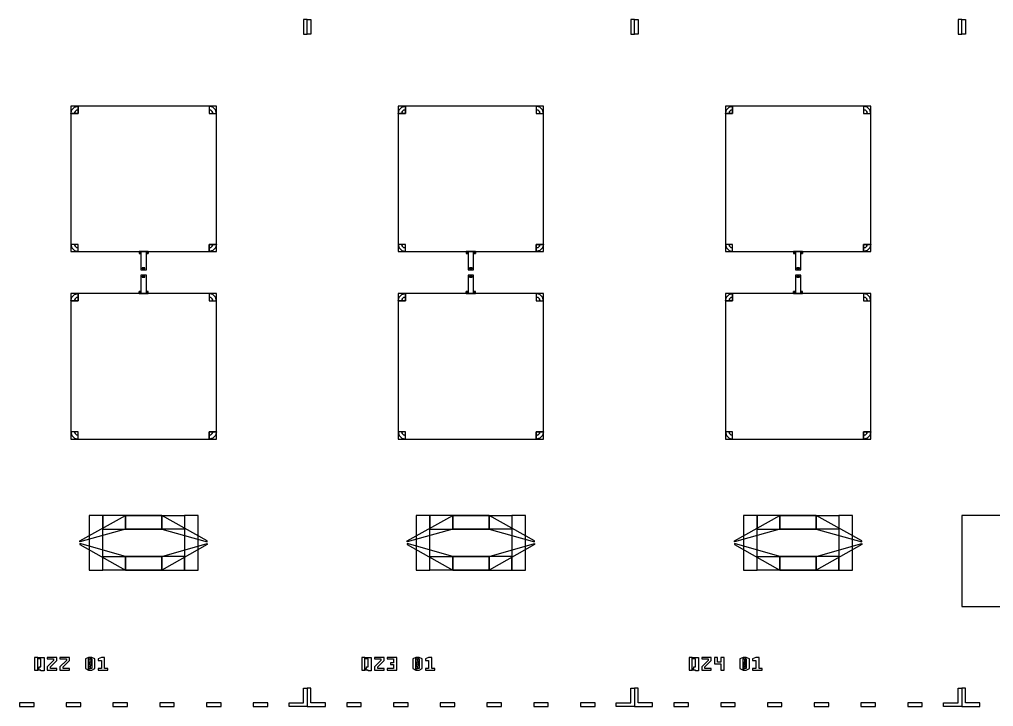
# Model space of a CAD drawing. Extents: x -50899 to 50899, y -48295 to 50898.
# Drawn here: x 10117 to 15475, y -39225 to -35449 of the extents above; entities that cross this region are included whole.
import ezdxf

# ---------------------------------------------------------------- set-up
doc = ezdxf.new("R2010")
doc.units = 0

# ---------------------------------------------------------------- blocks, each defined once
blk = doc.blocks.new('Q21')
for points in [[(2500, 875), (2250, 805), (2250, 809.8), (2500, 950), (2500, 875)], [(2500, 875), (2250, 805), (2250, 809.8), (2500, 950), (2500, 875)], [(2825, 875), (2500, 875), (2500, 950), (2825, 950), (2825, 875)], [(2825, 875), (2500, 875), (2500, 950), (2825, 950), (2825, 875)], [(2900, 950), (2825, 950), (2825, 650), (2900, 650), (2900, 950)], [(2900, 950), (2825, 950), (2825, 650), (2900, 650), (2900, 950)], [(2500, 725), (2250, 795), (2250, 790.2), (2500, 650), (2500, 725)], [(2500, 725), (2250, 795), (2250, 790.2), (2500, 650), (2500, 725)], [(2825, 725), (2500, 725), (2500, 650), (2825, 650), (2825, 725)], [(2825, 725), (2500, 725), (2500, 650), (2825, 650), (2825, 725)]]:
    blk.add_lwpolyline(points)
blk = doc.blocks.new('Q22')
for points in [[(1700, 3595.7), (1700, 3675.7), (1680, 3675.7), (1680, 3595.7), (1700, 3595.7)], [(400, 3200), (400, 2400), (1200, 2400), (1200, 3200), (400, 3200)], [(400, 3200), (400, 3160), (440, 3160), (440, 3200), (400, 3200)], [(400, 3160), (405.4, 3180), (420, 3194.6), (440, 3200), (440, 3180), (430, 3177.3), (422.7, 3170), (420, 3160), (400, 3160)], [(420, 3160), (422.7, 3170), (430, 3177.3), (440, 3180), (440, 3160), (440, 3160), (440, 3160), (440, 3160), (420, 3160)], [(1160, 3200), (1160, 3160), (1200, 3160), (1200, 3200), (1160, 3200)], [(1200, 3160), (1194.6, 3180), (1180, 3194.6), (1160, 3200), (1160, 3180), (1170, 3177.3), (1177.3, 3170), (1180, 3160), (1200, 3160)], [(1180, 3160), (1177.3, 3170), (1170, 3177.3), (1160, 3180), (1160, 3160), (1160, 3160), (1160, 3160), (1160, 3160), (1180, 3160)], [(440, 2400), (440, 2440), (400, 2440), (400, 2400), (440, 2400)], [(400, 2440), (405.4, 2420), (420, 2405.4), (440, 2400), (440, 2420), (430, 2422.7), (422.7, 2430), (420, 2440), (400, 2440)], [(420, 2440), (422.7, 2430), (430, 2422.7), (440, 2420), (440, 2440), (440, 2440), (440, 2440), (440, 2440), (420, 2440)], [(1200, 2400), (1200, 2440), (1160, 2440), (1160, 2400), (1200, 2400)], [(1200, 2440), (1194.6, 2420), (1180, 2405.4), (1160, 2400), (1160, 2420), (1170, 2422.7), (1177.3, 2430), (1180, 2440), (1200, 2440)], [(1180, 2440), (1177.3, 2430), (1170, 2422.7), (1160, 2420), (1160, 2440), (1160, 2440), (1160, 2440), (1160, 2440), (1180, 2440)], [(775, 2400), (775, 2390), (785, 2390), (785, 2400), (775, 2400)], [(785, 2390), (783.7, 2395), (780, 2398.7), (775, 2400), (775, 2395), (777.5, 2394.3), (779.3, 2392.5), (780, 2390), (785, 2390)], [(780, 2390), (779.3, 2392.5), (777.5, 2394.3), (775, 2395), (775, 2390), (775, 2390), (775, 2390), (775, 2390), (780, 2390)], [(785, 2400), (785, 2300), (815, 2300), (815, 2400), (785, 2400)], [(815, 2400), (815, 2390), (825, 2390), (825, 2400), (815, 2400)], [(815, 2390), (816.3, 2395), (820, 2398.7), (825, 2400), (825, 2395), (822.5, 2394.3), (820.7, 2392.5), (820, 2390), (815, 2390)], [(820, 2390), (820.7, 2392.5), (822.5, 2394.3), (825, 2395), (825, 2390), (825, 2390), (825, 2390), (825, 2390), (820, 2390)], [(807.5, 2305), (807.5, 2310), (792.5, 2310), (792.5, 2305), (807.5, 2305)], [(802.5, 2300), (802.5, 2305), (797.5, 2305), (797.5, 2300), (802.5, 2300)], [(785, 2270), (785, 2170), (815, 2170), (815, 2270), (785, 2270)], [(792.5, 2265), (792.5, 2260), (807.5, 2260), (807.5, 2265), (792.5, 2265)], [(797.5, 2270), (797.5, 2265), (802.5, 2265), (802.5, 2270), (797.5, 2270)], [(400, 2170), (400, 1370), (1200, 1370), (1200, 2170), (400, 2170)], [(400, 2170), (400, 2130), (440, 2130), (440, 2170), (400, 2170)], [(400, 2130), (405.4, 2150), (420, 2164.6), (440, 2170), (440, 2150), (430, 2147.3), (422.7, 2140), (420, 2130), (400, 2130)], [(420, 2130), (422.7, 2140), (430, 2147.3), (440, 2150), (440, 2130), (440, 2130), (440, 2130), (440, 2130), (420, 2130)], [(785, 2170), (785, 2180), (775, 2180), (775, 2170), (785, 2170)], [(785, 2180), (783.7, 2175), (780, 2171.3), (775, 2170), (775, 2175), (777.5, 2175.7), (779.3, 2177.5), (780, 2180), (785, 2180)], [(780, 2180), (779.3, 2177.5), (777.5, 2175.7), (775, 2175), (775, 2180), (775, 2180), (775, 2180), (775, 2180), (780, 2180)], [(825, 2170), (825, 2180), (815, 2180), (815, 2170), (825, 2170)], [(815, 2180), (816.3, 2175), (820, 2171.3), (825, 2170), (825, 2175), (822.5, 2175.7), (820.7, 2177.5), (820, 2180), (815, 2180)], [(820, 2180), (820.7, 2177.5), (822.5, 2175.7), (825, 2175), (825, 2180), (825, 2180), (825, 2180), (825, 2180), (820, 2180)], [(1160, 2170), (1160, 2130), (1200, 2130), (1200, 2170), (1160, 2170)], [(1200, 2130), (1194.6, 2150), (1180, 2164.6), (1160, 2170), (1160, 2150), (1170, 2147.3), (1177.3, 2140), (1180, 2130), (1200, 2130)], [(1180, 2130), (1177.3, 2140), (1170, 2147.3), (1160, 2150), (1160, 2130), (1160, 2130), (1160, 2130), (1160, 2130), (1180, 2130)], [(440, 1370), (440, 1410), (400, 1410), (400, 1370), (440, 1370)], [(400, 1410), (405.4, 1390), (420, 1375.4), (440, 1370), (440, 1390), (430, 1392.7), (422.7, 1400), (420, 1410), (400, 1410)], [(420, 1410), (422.7, 1400), (430, 1392.7), (440, 1390), (440, 1410), (440, 1410), (440, 1410), (440, 1410), (420, 1410)], [(1200, 1370), (1200, 1410), (1160, 1410), (1160, 1370), (1200, 1370)], [(1200, 1410), (1194.6, 1390), (1180, 1375.4), (1160, 1370), (1160, 1390), (1170, 1392.7), (1177.3, 1400), (1180, 1410), (1200, 1410)], [(1180, 1410), (1177.3, 1400), (1170, 1392.7), (1160, 1390), (1160, 1410), (1160, 1410), (1160, 1410), (1160, 1410), (1180, 1410)], [(2500, 875), (2250, 805), (2250, 809.8), (2500, 950), (2500, 875)], [(2500, 875), (2250, 805), (2250, 809.8), (2500, 950), (2500, 875)], [(2825, 875), (2500, 875), (2500, 950), (2825, 950), (2825, 875)], [(2825, 875), (2500, 875), (2500, 950), (2825, 950), (2825, 875)], [(2900, 950), (2825, 950), (2825, 650), (2900, 650), (2900, 950)], [(2900, 950), (2825, 950), (2825, 650), (2900, 650), (2900, 950)], [(2500, 725), (2250, 795), (2250, 790.2), (2500, 650), (2500, 725)], [(2500, 725), (2250, 795), (2250, 790.2), (2500, 650), (2500, 725)], [(2825, 725), (2500, 725), (2500, 650), (2825, 650), (2825, 725)], [(2825, 725), (2500, 725), (2500, 650), (2825, 650), (2825, 725)], [(200, 100), (217.5, 100), (217.5, 170), (200, 170), (200, 100)], [(217.5, 108.8), (226.2, 108.8), (226.2, 117.5), (235, 117.5), (235, 161.2), (217.5, 161.2), (217.5, 170), (252.5, 170), (252.5, 95.6), (235, 95.6), (235, 100), (217.5, 100), (217.5, 108.8)], [(270, 100), (322.5, 100), (322.5, 108.8), (287.5, 108.8), (287.5, 117.5), (322.5, 152.5), (322.5, 170), (270, 170), (270, 161.2), (305, 161.2), (305, 152.5), (270, 117.5), (270, 100), (270, 100)], [(340, 100), (392.5, 100), (392.5, 108.8), (357.5, 108.8), (357.5, 117.5), (392.5, 152.5), (392.5, 170), (340, 170), (340, 161.2), (375, 161.2), (375, 152.5), (340, 117.5), (340, 100), (340, 100)], [(1700, -100), (1600, -100), (1600, -80), (1680, -80), (1680, 0), (1700, 0), (1700, -100)], [(117.1, -100), (197.1, -100), (197.1, -80), (117.1, -80), (117.1, -100)], [(374.3, -100), (454.3, -100), (454.3, -80), (374.3, -80), (374.3, -100)], [(631.4, -100), (711.4, -100), (711.4, -80), (631.4, -80), (631.4, -100)], [(888.6, -100), (968.6, -100), (968.6, -80), (888.6, -80), (888.6, -100)], [(1145.7, -100), (1225.7, -100), (1225.7, -80), (1145.7, -80), (1145.7, -100)], [(1402.9, -100), (1482.9, -100), (1482.9, -80), (1402.9, -80), (1402.9, -100)]]:
    blk.add_lwpolyline(points)
blk = doc.blocks.new('Q23')
for points in [[(-100, 3595.7), (-100, 3675.7), (-80, 3675.7), (-80, 3595.7), (-100, 3595.7)], [(1700, 3595.7), (1700, 3675.7), (1680, 3675.7), (1680, 3595.7), (1700, 3595.7)], [(400, 3200), (400, 2400), (1200, 2400), (1200, 3200), (400, 3200)], [(400, 3200), (400, 3160), (440, 3160), (440, 3200), (400, 3200)], [(400, 3160), (405.4, 3180), (420, 3194.6), (440, 3200), (440, 3180), (430, 3177.3), (422.7, 3170), (420, 3160), (400, 3160)], [(420, 3160), (422.7, 3170), (430, 3177.3), (440, 3180), (440, 3160), (440, 3160), (440, 3160), (440, 3160), (420, 3160)], [(1160, 3200), (1160, 3160), (1200, 3160), (1200, 3200), (1160, 3200)], [(1200, 3160), (1194.6, 3180), (1180, 3194.6), (1160, 3200), (1160, 3180), (1170, 3177.3), (1177.3, 3170), (1180, 3160), (1200, 3160)], [(1180, 3160), (1177.3, 3170), (1170, 3177.3), (1160, 3180), (1160, 3160), (1160, 3160), (1160, 3160), (1160, 3160), (1180, 3160)], [(440, 2400), (440, 2440), (400, 2440), (400, 2400), (440, 2400)], [(400, 2440), (405.4, 2420), (420, 2405.4), (440, 2400), (440, 2420), (430, 2422.7), (422.7, 2430), (420, 2440), (400, 2440)], [(420, 2440), (422.7, 2430), (430, 2422.7), (440, 2420), (440, 2440), (440, 2440), (440, 2440), (440, 2440), (420, 2440)], [(1200, 2400), (1200, 2440), (1160, 2440), (1160, 2400), (1200, 2400)], [(1200, 2440), (1194.6, 2420), (1180, 2405.4), (1160, 2400), (1160, 2420), (1170, 2422.7), (1177.3, 2430), (1180, 2440), (1200, 2440)], [(1180, 2440), (1177.3, 2430), (1170, 2422.7), (1160, 2420), (1160, 2440), (1160, 2440), (1160, 2440), (1160, 2440), (1180, 2440)], [(775, 2400), (775, 2390), (785, 2390), (785, 2400), (775, 2400)], [(785, 2390), (783.7, 2395), (780, 2398.7), (775, 2400), (775, 2395), (777.5, 2394.3), (779.3, 2392.5), (780, 2390), (785, 2390)], [(780, 2390), (779.3, 2392.5), (777.5, 2394.3), (775, 2395), (775, 2390), (775, 2390), (775, 2390), (775, 2390), (780, 2390)], [(785, 2400), (785, 2300), (815, 2300), (815, 2400), (785, 2400)], [(815, 2400), (815, 2390), (825, 2390), (825, 2400), (815, 2400)], [(815, 2390), (816.3, 2395), (820, 2398.7), (825, 2400), (825, 2395), (822.5, 2394.3), (820.7, 2392.5), (820, 2390), (815, 2390)], [(820, 2390), (820.7, 2392.5), (822.5, 2394.3), (825, 2395), (825, 2390), (825, 2390), (825, 2390), (825, 2390), (820, 2390)], [(807.5, 2305), (807.5, 2310), (792.5, 2310), (792.5, 2305), (807.5, 2305)], [(802.5, 2300), (802.5, 2305), (797.5, 2305), (797.5, 2300), (802.5, 2300)], [(785, 2270), (785, 2170), (815, 2170), (815, 2270), (785, 2270)], [(792.5, 2265), (792.5, 2260), (807.5, 2260), (807.5, 2265), (792.5, 2265)], [(797.5, 2270), (797.5, 2265), (802.5, 2265), (802.5, 2270), (797.5, 2270)], [(400, 2170), (400, 1370), (1200, 1370), (1200, 2170), (400, 2170)], [(400, 2170), (400, 2130), (440, 2130), (440, 2170), (400, 2170)], [(400, 2130), (405.4, 2150), (420, 2164.6), (440, 2170), (440, 2150), (430, 2147.3), (422.7, 2140), (420, 2130), (400, 2130)], [(420, 2130), (422.7, 2140), (430, 2147.3), (440, 2150), (440, 2130), (440, 2130), (440, 2130), (440, 2130), (420, 2130)], [(785, 2170), (785, 2180), (775, 2180), (775, 2170), (785, 2170)], [(785, 2180), (783.7, 2175), (780, 2171.3), (775, 2170), (775, 2175), (777.5, 2175.7), (779.3, 2177.5), (780, 2180), (785, 2180)], [(780, 2180), (779.3, 2177.5), (777.5, 2175.7), (775, 2175), (775, 2180), (775, 2180), (775, 2180), (775, 2180), (780, 2180)], [(825, 2170), (825, 2180), (815, 2180), (815, 2170), (825, 2170)], [(815, 2180), (816.3, 2175), (820, 2171.3), (825, 2170), (825, 2175), (822.5, 2175.7), (820.7, 2177.5), (820, 2180), (815, 2180)], [(820, 2180), (820.7, 2177.5), (822.5, 2175.7), (825, 2175), (825, 2180), (825, 2180), (825, 2180), (825, 2180), (820, 2180)], [(1160, 2170), (1160, 2130), (1200, 2130), (1200, 2170), (1160, 2170)], [(1200, 2130), (1194.6, 2150), (1180, 2164.6), (1160, 2170), (1160, 2150), (1170, 2147.3), (1177.3, 2140), (1180, 2130), (1200, 2130)], [(1180, 2130), (1177.3, 2140), (1170, 2147.3), (1160, 2150), (1160, 2130), (1160, 2130), (1160, 2130), (1160, 2130), (1180, 2130)], [(440, 1370), (440, 1410), (400, 1410), (400, 1370), (440, 1370)], [(400, 1410), (405.4, 1390), (420, 1375.4), (440, 1370), (440, 1390), (430, 1392.7), (422.7, 1400), (420, 1410), (400, 1410)], [(420, 1410), (422.7, 1400), (430, 1392.7), (440, 1390), (440, 1410), (440, 1410), (440, 1410), (440, 1410), (420, 1410)], [(1200, 1370), (1200, 1410), (1160, 1410), (1160, 1370), (1200, 1370)], [(1200, 1410), (1194.6, 1390), (1180, 1375.4), (1160, 1370), (1160, 1390), (1170, 1392.7), (1177.3, 1400), (1180, 1410), (1200, 1410)], [(1180, 1410), (1177.3, 1400), (1170, 1392.7), (1160, 1390), (1160, 1410), (1160, 1410), (1160, 1410), (1160, 1410), (1180, 1410)], [(-1300, 650), (-1225, 650), (-1225, 950), (-1300, 950), (-1300, 650)], [(-1300, 650), (-1225, 650), (-1225, 950), (-1300, 950), (-1300, 650)], [(-1225, 875), (-900, 875), (-900, 950), (-1225, 950), (-1225, 875)], [(-1225, 875), (-900, 875), (-900, 950), (-1225, 950), (-1225, 875)], [(-900, 875), (-650, 805), (-650, 809.8), (-900, 950), (-900, 875)], [(-900, 875), (-650, 805), (-650, 809.8), (-900, 950), (-900, 875)], [(2500, 875), (2250, 805), (2250, 809.8), (2500, 950), (2500, 875)], [(2500, 875), (2250, 805), (2250, 809.8), (2500, 950), (2500, 875)], [(2825, 875), (2500, 875), (2500, 950), (2825, 950), (2825, 875)], [(2825, 875), (2500, 875), (2500, 950), (2825, 950), (2825, 875)], [(2900, 950), (2825, 950), (2825, 650), (2900, 650), (2900, 950)], [(2900, 950), (2825, 950), (2825, 650), (2900, 650), (2900, 950)], [(-900, 725), (-650, 795), (-650, 790.2), (-900, 650), (-900, 725)], [(-900, 725), (-650, 795), (-650, 790.2), (-900, 650), (-900, 725)], [(2500, 725), (2250, 795), (2250, 790.2), (2500, 650), (2500, 725)], [(2500, 725), (2250, 795), (2250, 790.2), (2500, 650), (2500, 725)], [(-1225, 725), (-900, 725), (-900, 650), (-1225, 650), (-1225, 725)], [(-1225, 725), (-900, 725), (-900, 650), (-1225, 650), (-1225, 725)], [(2825, 725), (2500, 725), (2500, 650), (2825, 650), (2825, 725)], [(2825, 725), (2500, 725), (2500, 650), (2825, 650), (2825, 725)], [(200, 100), (217.5, 100), (217.5, 170), (200, 170), (200, 100)], [(217.5, 108.8), (226.2, 108.8), (226.2, 117.5), (235, 117.5), (235, 161.2), (217.5, 161.2), (217.5, 170), (252.5, 170), (252.5, 95.6), (235, 95.6), (235, 100), (217.5, 100), (217.5, 108.8)], [(270, 100), (322.5, 100), (322.5, 108.8), (287.5, 108.8), (287.5, 117.5), (322.5, 152.5), (322.5, 170), (270, 170), (270, 161.2), (305, 161.2), (305, 152.5), (270, 117.5), (270, 100), (270, 100)], [(340, 100), (392.5, 100), (392.5, 170), (340, 170), (340, 161.2), (375, 161.2), (375, 139.4), (357.5, 139.4), (357.5, 130.6), (375, 130.6), (375, 108.8), (340, 108.8), (340, 100), (340, 100)], [(-100, -100), (0, -100), (0, -80), (-80, -80), (-80, 0), (-100, 0), (-100, -100)], [(1700, -100), (1600, -100), (1600, -80), (1680, -80), (1680, 0), (1700, 0), (1700, -100)], [(117.1, -100), (197.1, -100), (197.1, -80), (117.1, -80), (117.1, -100)], [(374.3, -100), (454.3, -100), (454.3, -80), (374.3, -80), (374.3, -100)], [(631.4, -100), (711.4, -100), (711.4, -80), (631.4, -80), (631.4, -100)], [(888.6, -100), (968.6, -100), (968.6, -80), (888.6, -80), (888.6, -100)], [(1145.7, -100), (1225.7, -100), (1225.7, -80), (1145.7, -80), (1145.7, -100)], [(1402.9, -100), (1482.9, -100), (1482.9, -80), (1402.9, -80), (1402.9, -100)]]:
    blk.add_lwpolyline(points)
blk = doc.blocks.new('Q24')
for points in [[(-100, 3595.7), (-100, 3675.7), (-80, 3675.7), (-80, 3595.7), (-100, 3595.7)], [(1700, 3595.7), (1700, 3675.7), (1680, 3675.7), (1680, 3595.7), (1700, 3595.7)], [(400, 3200), (400, 2400), (1200, 2400), (1200, 3200), (400, 3200)], [(400, 3200), (400, 3160), (440, 3160), (440, 3200), (400, 3200)], [(400, 3160), (405.4, 3180), (420, 3194.6), (440, 3200), (440, 3180), (430, 3177.3), (422.7, 3170), (420, 3160), (400, 3160)], [(420, 3160), (422.7, 3170), (430, 3177.3), (440, 3180), (440, 3160), (440, 3160), (440, 3160), (440, 3160), (420, 3160)], [(1160, 3200), (1160, 3160), (1200, 3160), (1200, 3200), (1160, 3200)], [(1200, 3160), (1194.6, 3180), (1180, 3194.6), (1160, 3200), (1160, 3180), (1170, 3177.3), (1177.3, 3170), (1180, 3160), (1200, 3160)], [(1180, 3160), (1177.3, 3170), (1170, 3177.3), (1160, 3180), (1160, 3160), (1160, 3160), (1160, 3160), (1160, 3160), (1180, 3160)], [(440, 2400), (440, 2440), (400, 2440), (400, 2400), (440, 2400)], [(400, 2440), (405.4, 2420), (420, 2405.4), (440, 2400), (440, 2420), (430, 2422.7), (422.7, 2430), (420, 2440), (400, 2440)], [(420, 2440), (422.7, 2430), (430, 2422.7), (440, 2420), (440, 2440), (440, 2440), (440, 2440), (440, 2440), (420, 2440)], [(1200, 2400), (1200, 2440), (1160, 2440), (1160, 2400), (1200, 2400)], [(1200, 2440), (1194.6, 2420), (1180, 2405.4), (1160, 2400), (1160, 2420), (1170, 2422.7), (1177.3, 2430), (1180, 2440), (1200, 2440)], [(1180, 2440), (1177.3, 2430), (1170, 2422.7), (1160, 2420), (1160, 2440), (1160, 2440), (1160, 2440), (1160, 2440), (1180, 2440)], [(775, 2400), (775, 2390), (785, 2390), (785, 2400), (775, 2400)], [(785, 2390), (783.7, 2395), (780, 2398.7), (775, 2400), (775, 2395), (777.5, 2394.3), (779.3, 2392.5), (780, 2390), (785, 2390)], [(780, 2390), (779.3, 2392.5), (777.5, 2394.3), (775, 2395), (775, 2390), (775, 2390), (775, 2390), (775, 2390), (780, 2390)], [(785, 2400), (785, 2300), (815, 2300), (815, 2400), (785, 2400)], [(815, 2400), (815, 2390), (825, 2390), (825, 2400), (815, 2400)], [(815, 2390), (816.3, 2395), (820, 2398.7), (825, 2400), (825, 2395), (822.5, 2394.3), (820.7, 2392.5), (820, 2390), (815, 2390)], [(820, 2390), (820.7, 2392.5), (822.5, 2394.3), (825, 2395), (825, 2390), (825, 2390), (825, 2390), (825, 2390), (820, 2390)], [(807.5, 2305), (807.5, 2310), (792.5, 2310), (792.5, 2305), (807.5, 2305)], [(802.5, 2300), (802.5, 2305), (797.5, 2305), (797.5, 2300), (802.5, 2300)], [(785, 2270), (785, 2170), (815, 2170), (815, 2270), (785, 2270)], [(792.5, 2265), (792.5, 2260), (807.5, 2260), (807.5, 2265), (792.5, 2265)], [(797.5, 2270), (797.5, 2265), (802.5, 2265), (802.5, 2270), (797.5, 2270)], [(400, 2170), (400, 1370), (1200, 1370), (1200, 2170), (400, 2170)], [(400, 2170), (400, 2130), (440, 2130), (440, 2170), (400, 2170)], [(400, 2130), (405.4, 2150), (420, 2164.6), (440, 2170), (440, 2150), (430, 2147.3), (422.7, 2140), (420, 2130), (400, 2130)], [(420, 2130), (422.7, 2140), (430, 2147.3), (440, 2150), (440, 2130), (440, 2130), (440, 2130), (440, 2130), (420, 2130)], [(785, 2170), (785, 2180), (775, 2180), (775, 2170), (785, 2170)], [(785, 2180), (783.7, 2175), (780, 2171.3), (775, 2170), (775, 2175), (777.5, 2175.7), (779.3, 2177.5), (780, 2180), (785, 2180)], [(780, 2180), (779.3, 2177.5), (777.5, 2175.7), (775, 2175), (775, 2180), (775, 2180), (775, 2180), (775, 2180), (780, 2180)], [(825, 2170), (825, 2180), (815, 2180), (815, 2170), (825, 2170)], [(815, 2180), (816.3, 2175), (820, 2171.3), (825, 2170), (825, 2175), (822.5, 2175.7), (820.7, 2177.5), (820, 2180), (815, 2180)], [(820, 2180), (820.7, 2177.5), (822.5, 2175.7), (825, 2175), (825, 2180), (825, 2180), (825, 2180), (825, 2180), (820, 2180)], [(1160, 2170), (1160, 2130), (1200, 2130), (1200, 2170), (1160, 2170)], [(1200, 2130), (1194.6, 2150), (1180, 2164.6), (1160, 2170), (1160, 2150), (1170, 2147.3), (1177.3, 2140), (1180, 2130), (1200, 2130)], [(1180, 2130), (1177.3, 2140), (1170, 2147.3), (1160, 2150), (1160, 2130), (1160, 2130), (1160, 2130), (1160, 2130), (1180, 2130)], [(440, 1370), (440, 1410), (400, 1410), (400, 1370), (440, 1370)], [(400, 1410), (405.4, 1390), (420, 1375.4), (440, 1370), (440, 1390), (430, 1392.7), (422.7, 1400), (420, 1410), (400, 1410)], [(420, 1410), (422.7, 1400), (430, 1392.7), (440, 1390), (440, 1410), (440, 1410), (440, 1410), (440, 1410), (420, 1410)], [(1200, 1370), (1200, 1410), (1160, 1410), (1160, 1370), (1200, 1370)], [(1200, 1410), (1194.6, 1390), (1180, 1375.4), (1160, 1370), (1160, 1390), (1170, 1392.7), (1177.3, 1400), (1180, 1410), (1200, 1410)], [(1180, 1410), (1177.3, 1400), (1170, 1392.7), (1160, 1390), (1160, 1410), (1160, 1410), (1160, 1410), (1160, 1410), (1180, 1410)], [(-1300, 650), (-1225, 650), (-1225, 950), (-1300, 950), (-1300, 650)], [(-1300, 650), (-1225, 650), (-1225, 950), (-1300, 950), (-1300, 650)], [(-1225, 875), (-900, 875), (-900, 950), (-1225, 950), (-1225, 875)], [(-1225, 875), (-900, 875), (-900, 950), (-1225, 950), (-1225, 875)], [(-900, 875), (-650, 805), (-650, 809.8), (-900, 950), (-900, 875)], [(-900, 875), (-650, 805), (-650, 809.8), (-900, 950), (-900, 875)], [(-900, 725), (-650, 795), (-650, 790.2), (-900, 650), (-900, 725)], [(-900, 725), (-650, 795), (-650, 790.2), (-900, 650), (-900, 725)], [(-1225, 725), (-900, 725), (-900, 650), (-1225, 650), (-1225, 725)], [(-1225, 725), (-900, 725), (-900, 650), (-1225, 650), (-1225, 725)], [(200, 100), (217.5, 100), (217.5, 170), (200, 170), (200, 100)], [(217.5, 108.8), (226.2, 108.8), (226.2, 117.5), (235, 117.5), (235, 161.2), (217.5, 161.2), (217.5, 170), (252.5, 170), (252.5, 95.6), (235, 95.6), (235, 100), (217.5, 100), (217.5, 108.8)], [(270, 100), (322.5, 100), (322.5, 108.8), (287.5, 108.8), (287.5, 117.5), (322.5, 152.5), (322.5, 170), (270, 170), (270, 161.2), (305, 161.2), (305, 152.5), (270, 117.5), (270, 100), (270, 100)], [(375, 100), (392.5, 100), (392.5, 170), (375, 170), (375, 143.8), (357.5, 143.8), (357.5, 170), (340, 170), (340, 135), (375, 135), (375, 100), (375, 100)], [(-100, -100), (0, -100), (0, -80), (-80, -80), (-80, 0), (-100, 0), (-100, -100)], [(1700, -100), (1600, -100), (1600, -80), (1680, -80), (1680, 0), (1700, 0), (1700, -100)], [(117.1, -100), (197.1, -100), (197.1, -80), (117.1, -80), (117.1, -100)], [(374.3, -100), (454.3, -100), (454.3, -80), (374.3, -80), (374.3, -100)], [(631.4, -100), (711.4, -100), (711.4, -80), (631.4, -80), (631.4, -100)], [(888.6, -100), (968.6, -100), (968.6, -80), (888.6, -80), (888.6, -100)], [(1145.7, -100), (1225.7, -100), (1225.7, -80), (1145.7, -80), (1145.7, -100)], [(1402.9, -100), (1482.9, -100), (1482.9, -80), (1402.9, -80), (1402.9, -100)]]:
    blk.add_lwpolyline(points)
blk = doc.blocks.new('Q25')
for points in [[(-100, 3595.7), (-100, 3675.7), (-80, 3675.7), (-80, 3595.7), (-100, 3595.7)], [(-1300, 650), (-1225, 650), (-1225, 950), (-1300, 950), (-1300, 650)], [(-1300, 650), (-1225, 650), (-1225, 950), (-1300, 950), (-1300, 650)], [(-1225, 875), (-900, 875), (-900, 950), (-1225, 950), (-1225, 875)], [(-1225, 875), (-900, 875), (-900, 950), (-1225, 950), (-1225, 875)], [(-900, 875), (-650, 805), (-650, 809.8), (-900, 950), (-900, 875)], [(-900, 875), (-650, 805), (-650, 809.8), (-900, 950), (-900, 875)], [(-100, 950), (-100, 450), (400, 450), (400, 950), (-100, 950)], [(-900, 725), (-650, 795), (-650, 790.2), (-900, 650), (-900, 725)], [(-900, 725), (-650, 795), (-650, 790.2), (-900, 650), (-900, 725)], [(-1225, 725), (-900, 725), (-900, 650), (-1225, 650), (-1225, 725)], [(-1225, 725), (-900, 725), (-900, 650), (-1225, 650), (-1225, 725)], [(-100, -100), (0, -100), (0, -80), (-80, -80), (-80, 0), (-100, 0), (-100, -100)]]:
    blk.add_lwpolyline(points)

msp = doc.modelspace()

# ---------------------------------------------------------------- linework, layer by layer
for points in [[(10200, -39025), (10217.5, -39025), (10217.5, -38955), (10200, -38955), (10200, -39025)], [(10217.5, -39016.2), (10226.2, -39016.2), (10226.2, -39007.5), (10235, -39007.5), (10235, -38963.8), (10217.5, -38963.8), (10217.5, -38955), (10252.5, -38955), (10252.5, -39029.4), (10235, -39029.4), (10235, -39025), (10217.5, -39025), (10217.5, -39016.2)], [(10270, -39025), (10322.5, -39025), (10322.5, -39016.2), (10287.5, -39016.2), (10287.5, -39007.5), (10322.5, -38972.5), (10322.5, -38955), (10270, -38955), (10270, -38963.8), (10305, -38963.8), (10305, -38972.5), (10270, -39007.5), (10270, -39025), (10270, -39025)], [(10340, -39025), (10392.5, -39025), (10392.5, -39016.2), (10357.5, -39016.2), (10357.5, -39007.5), (10392.5, -38972.5), (10392.5, -38955), (10340, -38955), (10340, -38963.8), (10375, -38963.8), (10375, -38972.5), (10340, -39007.5), (10340, -39025), (10340, -39025)], [(10480, -39016.2), (10497.5, -39025), (10497.5, -38955), (10480, -38963.8), (10480, -39016.2)], [(10497.5, -39025), (10515, -39025), (10532.5, -39016.2), (10532.5, -38963.8), (10515, -38955), (10497.5, -38955), (10497.5, -38963.8), (10515, -38963.8), (10515, -39016.2), (10497.5, -39016.2), (10497.5, -39025)], [(10497.5, -39016.2), (10506.2, -39016.2), (10515, -38968.1), (10515, -38963.8), (10506.2, -38963.8), (10497.5, -39011.9), (10497.5, -39016.2)], [(10550, -39025), (10602.5, -39025), (10602.5, -39016.2), (10585, -39016.2), (10585, -38955), (10567.5, -38955), (10550, -38963.8), (10550, -38972.5), (10567.5, -38972.5), (10567.5, -39016.2), (10550, -39016.2), (10550, -39025), (10550, -39025)], [(12000, -39025), (12017.5, -39025), (12017.5, -38955), (12000, -38955), (12000, -39025)], [(12017.5, -39016.2), (12026.2, -39016.2), (12026.2, -39007.5), (12035, -39007.5), (12035, -38963.8), (12017.5, -38963.8), (12017.5, -38955), (12052.5, -38955), (12052.5, -39029.4), (12035, -39029.4), (12035, -39025), (12017.5, -39025), (12017.5, -39016.2)], [(12070, -39025), (12122.5, -39025), (12122.5, -39016.2), (12087.5, -39016.2), (12087.5, -39007.5), (12122.5, -38972.5), (12122.5, -38955), (12070, -38955), (12070, -38963.8), (12105, -38963.8), (12105, -38972.5), (12070, -39007.5), (12070, -39025), (12070, -39025)], [(12140, -39025), (12192.5, -39025), (12192.5, -38955), (12140, -38955), (12140, -38963.8), (12175, -38963.8), (12175, -38985.6), (12157.5, -38985.6), (12157.5, -38994.4), (12175, -38994.4), (12175, -39016.2), (12140, -39016.2), (12140, -39025), (12140, -39025)], [(12280, -39016.2), (12297.5, -39025), (12297.5, -38955), (12280, -38963.8), (12280, -39016.2)], [(12297.5, -39025), (12315, -39025), (12332.5, -39016.2), (12332.5, -38963.8), (12315, -38955), (12297.5, -38955), (12297.5, -38963.8), (12315, -38963.8), (12315, -39016.2), (12297.5, -39016.2), (12297.5, -39025)], [(12297.5, -39016.2), (12306.2, -39016.2), (12315, -38968.1), (12315, -38963.8), (12306.2, -38963.8), (12297.5, -39011.9), (12297.5, -39016.2)], [(12350, -39025), (12402.5, -39025), (12402.5, -39016.2), (12385, -39016.2), (12385, -38955), (12367.5, -38955), (12350, -38963.8), (12350, -38972.5), (12367.5, -38972.5), (12367.5, -39016.2), (12350, -39016.2), (12350, -39025), (12350, -39025)], [(13800, -39025), (13817.5, -39025), (13817.5, -38955), (13800, -38955), (13800, -39025)], [(13817.5, -39016.2), (13826.2, -39016.2), (13826.2, -39007.5), (13835, -39007.5), (13835, -38963.8), (13817.5, -38963.8), (13817.5, -38955), (13852.5, -38955), (13852.5, -39029.4), (13835, -39029.4), (13835, -39025), (13817.5, -39025), (13817.5, -39016.2)], [(13870, -39025), (13922.5, -39025), (13922.5, -39016.2), (13887.5, -39016.2), (13887.5, -39007.5), (13922.5, -38972.5), (13922.5, -38955), (13870, -38955), (13870, -38963.8), (13905, -38963.8), (13905, -38972.5), (13870, -39007.5), (13870, -39025), (13870, -39025)], [(13975, -39025), (13992.5, -39025), (13992.5, -38955), (13975, -38955), (13975, -38981.2), (13957.5, -38981.2), (13957.5, -38955), (13940, -38955), (13940, -38990), (13975, -38990), (13975, -39025), (13975, -39025)], [(14080, -39016.2), (14097.5, -39025), (14097.5, -38955), (14080, -38963.8), (14080, -39016.2)], [(14097.5, -39025), (14115, -39025), (14132.5, -39016.2), (14132.5, -38963.8), (14115, -38955), (14097.5, -38955), (14097.5, -38963.8), (14115, -38963.8), (14115, -39016.2), (14097.5, -39016.2), (14097.5, -39025)], [(14097.5, -39016.2), (14106.2, -39016.2), (14115, -38968.1), (14115, -38963.8), (14106.2, -38963.8), (14097.5, -39011.9), (14097.5, -39016.2)], [(14150, -39025), (14202.5, -39025), (14202.5, -39016.2), (14185, -39016.2), (14185, -38955), (14167.5, -38955), (14150, -38963.8), (14150, -38972.5), (14167.5, -38972.5), (14167.5, -39016.2), (14150, -39016.2), (14150, -39025), (14150, -39025)]]:
    msp.add_lwpolyline(points)

# ---------------------------------------------------------------- block references
for name, p in [('Q25', (15400, -39125)), ('Q21', (8200, -39125)), ('Q22', (10000, -39125)), ('Q23', (11800, -39125)), ('Q24', (13600, -39125))]:
    msp.add_blockref(name, p)

doc.saveas('drawing.dxf')
